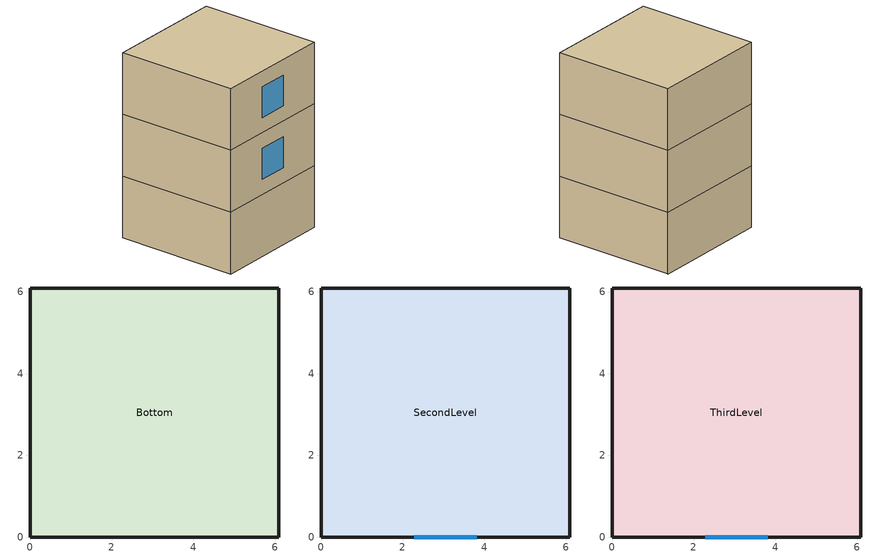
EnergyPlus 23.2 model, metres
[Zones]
Bottom
 floor adiabatic (Light Floor): 0,0 0,6.1 6.1,6.1 6.1,0 z0
 wall outside (Light Exterior Wall): 6.1,0 6.1,6.1 0,6.1 0,0 6.1,0 z0:3.05
SecondLevel
 floor to Bottom (IRTSurface): 0,6.1 6.1,6.1 6.1,0 0,0 z3.05
 wall outside (Light Exterior Wall): 6.1,0 6.1,6.1 0,6.1 0,0 6.1,0 z3.05:6.1
 window (SinglePaneWindow): 2.29,0 3.81,0 z3.81:5.33
ThirdLevel
 floor to SecondLevel (IRTSurface): 0,0 0,6.1 6.1,6.1 6.1,0 z6.1
 wall outside (Light Exterior Wall): 6.1,0 6.1,6.1 0,6.1 0,0 6.1,0 z6.1:9.14
 wall outside (Light Roof/Ceiling): 0,0 6.1,0 6.1,6.1 0,6.1 z9.14
 window (SinglePaneWindow): 2.29,0 3.81,0 z6.86:8.38
[Building]
Urbana             Load Calc: Loads convergence tolerance value=0.03; Maximum number of warmup days=25; Minimum number of warmup days=6; North axis=0; Solar distribution=FullExterior; Temperature convergence tolerance value=0.3; Terrain=Suburbs
[Site:GroundTemperature:BuildingSurface]
20, 20, 20, 20, 20, 20, 20, 20, 20, 20, 20, 20
[Site:Location]
Urbana: Elevation=0.3048; Latitude=40; Longitude=-88; Time zone=-6
[SizingPeriod:DesignDay] Barometric pressure=98592; Day of month=21; Daylight saving time indicator=No; Humidity condition type=WetBulb; Rain indicator=No; Snow indicator=No; Solar model indicator=ASHRAEClearSky
Name | Daily dry bulb temperature range | Day type | Maximum dry bulb temperature | Month | Sky clearness | Wetbulb or dewpoint at maximum dry bulb | Wind direction | Wind speed
CHAMPAIGN_URBANA Ann Clg .4% Condns DB=>MWB | 10.8 | SummerDesignDay | 33.9 | 7 | 1 | 25 | 240 | 5.2
CHAMPAIGN_URBANA Ann Htg Wind 99% Condns WS=>MCDB | 0 | WinterDesignDay | -0.4 | 1 | 0 | -0.4 | 280 | 12.8
[Construction]
IRTSurface: IRTMaterial1
Light Exterior Wall: F08 Metal surface, I02 50mm insulation board, F04 Wall air space resistance, G01a 19mm gypsum board
Light Floor: F16 Acoustic tile, F05 Ceiling air space resistance, M11 100mm lightweight concrete
Light Partitions: G01a 19mm gypsum board, F04 Wall air space resistance, G01a 19mm gypsum board
Light Roof/Ceiling: M11 100mm lightweight concrete, F05 Ceiling air space resistance, F16 Acoustic tile
SinglePaneWindow: CLEAR 6MM
[Material]
Name | Conductivity | Density | Roughness | Specific heat | Thickness
F08 Metal surface | 45.28 | 7824 | Smooth | 500 | 0.0008
F16 Acoustic tile | 0.06 | 368 | MediumSmooth | 590 | 0.0191
G01a 19mm gypsum board | 0.16 | 800 | MediumSmooth | 1090 | 0.019
I02 50mm insulation board | 0.03 | 43 | MediumRough | 1210 | 0.0508
M11 100mm lightweight concrete | 0.53 | 1280 | MediumRough | 840 | 0.1016
[Material:AirGap]
Name | Thermal resistance
F04 Wall air space resistance | 0.15
F05 Ceiling air space resistance | 0.18
[Material:InfraredTransparent]
IRTMaterial1
[WindowMaterial:Glazing]
CLEAR 6MM: Back side infrared hemispherical emissivity=0.84; Back side solar reflectance at normal incidence=0.071; Back side visible reflectance at normal incidence=0.08; Conductivity=0.9; Front side infrared hemispherical emissivity=0.84; Front side solar reflectance at normal incidence=0.071; Front side visible reflectance at normal incidence=0.08; Infrared transmittance at normal incidence=0; Optical data type=SpectralAverage; Solar transmittance at normal incidence=0.775; Thickness=0.006; Visible transmittance at normal incidence=0.881
[InternalMass] Construction=Light Partitions; Surface area=4.645
Name | Zone or zonelist
Bottom:PartitionIntMass1; Bottom:PartitionIntMass2 | Bottom
SecondLevel:IntMass1; SecondLevel:IntMass2 | SecondLevel
ThirdLevel:IntMass1; ThirdLevel:IntMass2 | ThirdLevel
[ThermostatSetpoint:SingleCooling]
Name | Setpoint temperature schedule
Bottom-Cooling Setpoint with SB; SecondLevel-Cooling Setpoint with SB | Bottom-CoolingSetpoints
ThirdLevel-Cooling Setpoint with SB | ThirdLevel-CoolingSetpoints
[ThermostatSetpoint:SingleHeating]
Name | Setpoint temperature schedule
Bottom-Heating Setpoint with SB; SecondLevel-Heating Setpoint with SB | Bottom-HeatingSetpoints
ThirdLevel-Heating Setpoint with SB | ThirdLevel-HeatingSetpoints
[Zone] Ceiling height=3.048; Multiplier=1; Type=1; Volume=0
Bottom; SecondLevel; ThirdLevel
[ZoneControl:Thermostat]
Name | Zone or zonelist | Control 1 | Control 2 | Control type schedule
Bottom-Thermostat | Bottom | Bottom-Heating Setpoint with SB | Bottom-Cooling Setpoint with SB | Bottom-Control Sched
SecondLevel-Thermostat | SecondLevel | SecondLevel-Cooling Setpoint with SB | SecondLevel-Heating Setpoint with SB | SecondLevel-Control Sched
ThirdLevel-Thermostat | ThirdLevel | ThirdLevel-Cooling Setpoint with SB | ThirdLevel-Heating Setpoint with SB | ThirdLevel-Control Sched
[Zone equipment]
Bottom: Bottom-Air
SecondLevel: SecondLevel-Air
ThirdLevel: ThirdLevel-Air
[ZoneHVAC:IdealLoadsAirSystem] Cooling limit=NoLimit; Dehumidification control type=ConstantSupplyHumidityRatio; Heating limit=NoLimit; Humidification control type=ConstantSupplyHumidityRatio; Maximum cooling air flow rate=0; Maximum heating air flow rate=0; Maximum heating supply air humidity ratio=0.00826364; Maximum heating supply air temperature=35; Minimum cooling supply air humidity ratio=0.00826364; Minimum cooling supply air temperature=12.77778
Bottom-Air; SecondLevel-Air; ThirdLevel-Air
[Schedule:Compact]
Bottom-Control Sched; SecondLevel-Control Sched; ThirdLevel-Control Sched: Through: 3/31, For: AllDays, Until: 24:00, 1, Through:10/30, For: Alldays, Until: 24:00, 2, Through:12/31, For:Alldays, Until:24:00, 1
Bottom-CoolingSetpoints; ThirdLevel-CoolingSetpoints: Through: 12/31, For: AllDays, Until: 24:00, 24
Bottom-HeatingSetpoints; ThirdLevel-HeatingSetpoints: Through: 12/31, For: AllDays, Until: 24:00, 22
